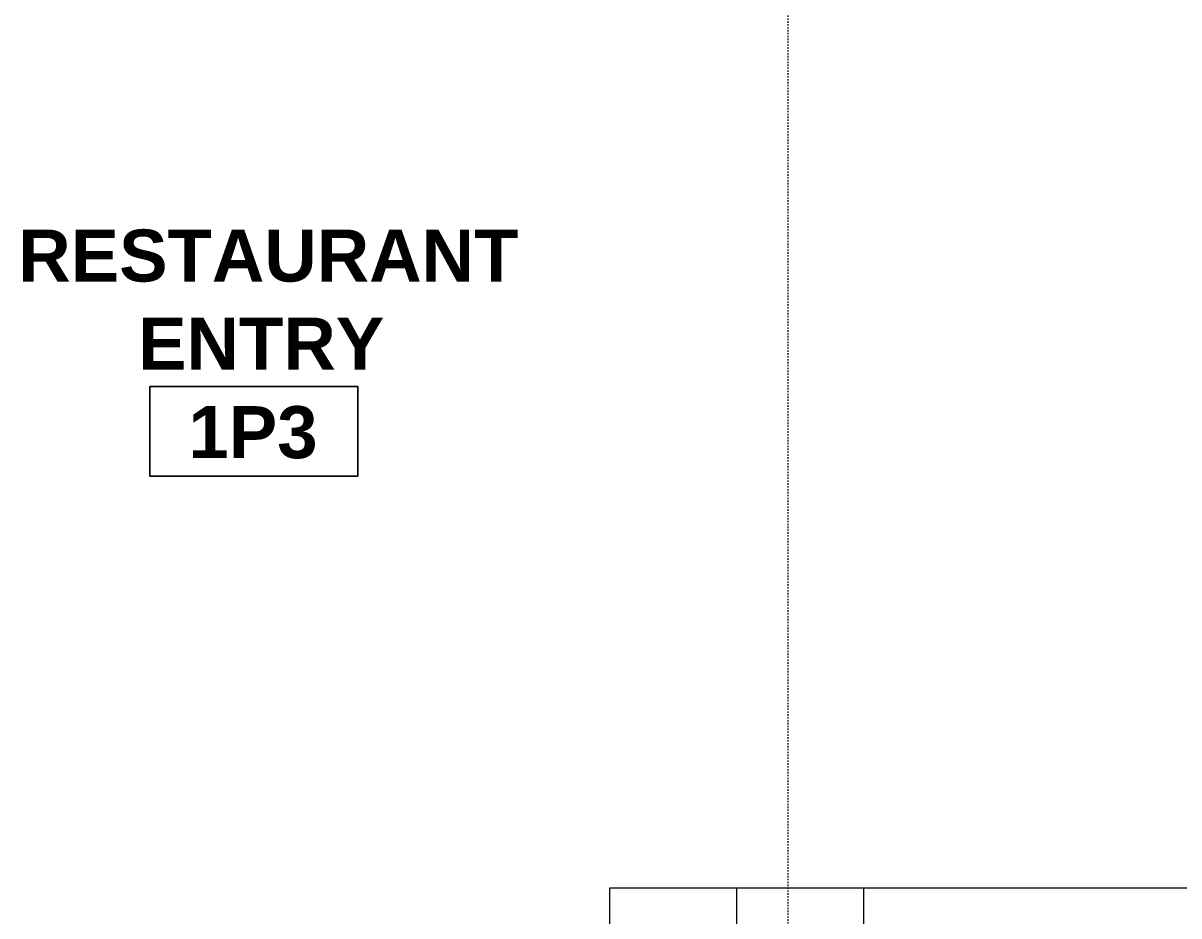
# Model space of a CAD drawing. Header units: inches. Extents: x -1287 to 1590, y -3558 to 989.
# Drawn here: x -131 to -31, y 388.4 to 465.7 of the extents above; entities that cross this region are included whole.
import ezdxf

# ---------------------------------------------------------------- set-up
doc = ezdxf.new("R2010")
doc.units = ezdxf.units.IN
doc.header["$MEASUREMENT"] = 0
doc.linetypes.add('Dash_2_', pattern=[0.25, 0.125, -0.125])
for name, color, linetype, lineweight in [('A-AREA-IDEN', 2, 'Continuous', 9), ('A-FLOR', 192, 'Continuous', 18), ('G-ANNO-SYMB', 111, 'Continuous', 9), ('S-STRS', 31, 'Continuous', 18)]:
    doc.layers.add(name, color=color, linetype=linetype, lineweight=lineweight)
doc.styles.add('Swis721 Lt BT_B', font='', dxfattribs={"height": 4.5})
doc.styles.get('Swis721 Lt BT_B').set_extended_font_data('Swis721 Lt BT', bold=True)

# ---------------------------------------------------------------- blocks, each defined once
blk = doc.blocks.new('Floors 1 - Floors 1-7407587-1st Floor Construction')
at = {"layer": 'A-FLOR'}
for p, q in [((1.72, 390.78), (-58.28, 390.78)), ((-58.28, 390.78), (-58.28, 330.78))]:
    blk.add_line(p, q, dxfattribs=at)
blk = doc.blocks.new('Stairs 1 - Stairs 1-7407606-1st Floor Construction')
at = {"layer": 'S-STRS', "lineweight": 9}
for p, q in [((-80.28, 390.78), (-80.28, 330.78)), ((-69.28, 390.78), (-80.28, 390.78)), ((-69.28, 390.78), (-69.28, 330.78)), ((-58.28, 390.78), (-69.28, 390.78))]:
    blk.add_line(p, q, dxfattribs=at)
blk = doc.blocks.new('Room Tag - Room Name and Number-3379422-1st Floor Construction')
at = {"layer": 'A-AREA-IDEN'}
for p, q in [((-0.1881, -0.1636), (-0.1881, -0.0018)), ((-0.1881, -0.0018), (0.1869, -0.0018)), ((0.1869, -0.0018), (-0.1881, -0.0018)), ((-0.1881, -0.0018), (-0.1881, -0.1636)), ((0.1869, -0.0018), (0.1869, -0.1636)), ((0.1869, -0.1636), (0.1869, -0.0018)), ((0.1869, -0.1636), (-0.1881, -0.1636)), ((-0.1881, -0.1636), (0.1869, -0.1636))]:
    blk.add_line(p, q, dxfattribs=at)

msp = doc.modelspace()

# ---------------------------------------------------------------- linework, layer by layer
at = {"layer": 'G-ANNO-SYMB', "linetype": 'Dash_2_'}
msp.add_line((-64.8, -205.54), (-64.8, 988.77), dxfattribs=at)

# ---------------------------------------------------------------- block references
at = {"layer": 'A-AREA-IDEN', "xscale": 47.99999999999997, "yscale": 47.99999999999997, "zscale": 47.99999999999997}
msp.add_blockref('Room Tag - Room Name and Number-3379422-1st Floor Construction', (-111.03, 434.31), dxfattribs=at)
at = {"layer": 'A-FLOR'}
msp.add_blockref('Floors 1 - Floors 1-7407587-1st Floor Construction', (0, 0), dxfattribs=at)
at = {"layer": 'S-STRS', "lineweight": 9}
msp.add_blockref('Stairs 1 - Stairs 1-7407606-1st Floor Construction', (0, 0), dxfattribs=at)

# ---------------------------------------------------------------- texts
at = {"layer": 'A-AREA-IDEN', "char_height": 4.5, "attachment_point": 1, "style": 'Swis721 Lt BT_B'}
for s, insert, width in [('RESTAURANT', (-131.46, 447.8), 49.389), ('ENTRY', (-121.08, 440.18), 24.3915), ('1P3', (-116.73, 432.51), 13.332)]:
    msp.add_mtext(s, dxfattribs=dict(at, insert=insert, width=width))

doc.saveas('drawing.dxf')
